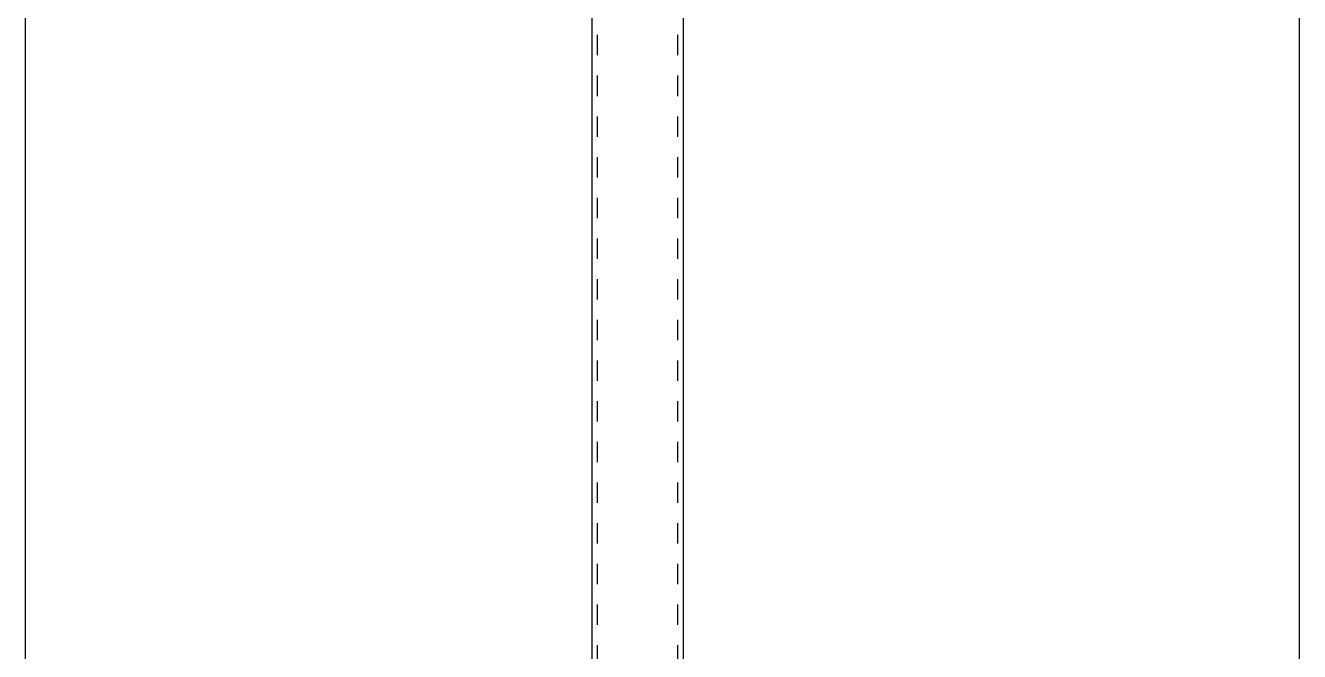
# Model space of a CAD drawing. Header units: millimetres. Extents: x -178 to 1011, y -683 to 158.
# Drawn here: x 103.4 to 226.2, y -563.5 to -503.1 of the extents above; entities that cross this region are included whole.
import ezdxf

# ---------------------------------------------------------------- set-up
doc = ezdxf.new("R2010")
doc.units = ezdxf.units.MM
doc.linetypes.add('DXK_LINE_DOT2', pattern=[3.9198, 1.9599, -1.9599])

# ---------------------------------------------------------------- blocks, each defined once
blk = doc.blocks.new('Part-389678143-6431 - 6203')
at = {"color": 7, "linetype": 'DXK_LINE_DOT2'}
for p, q in [((158.57, -584.41), (158.57, -391.74)), ((166.3, -584.41), (166.3, -391.74))]:
    blk.add_line(p, q, dxfattribs=at)
at = {"color": 2, "linetype": 'Continuous'}
for p, q in [((158.04, -565.37), (158.04, -410.78)), ((166.84, -565.37), (166.84, -410.78))]:
    blk.add_line(p, q, dxfattribs=at)
blk = doc.blocks.new('StraightDimension-389678143-6637 - 6203')
at = {"color": 7, "linetype": 'Continuous'}
blk.add_line((226.21, -584.41), (226.21, -372.03), dxfattribs=at)
blk = doc.blocks.new('StraightDimension-389678143-22870 - 6203')
at = {"color": 7, "linetype": 'Continuous'}
blk.add_line((103.44, -584.41), (103.44, -372.03), dxfattribs=at)

msp = doc.modelspace()

# ---------------------------------------------------------------- block references
for name in ['StraightDimension-389678143-6637 - 6203', 'Part-389678143-6431 - 6203']:
    msp.add_blockref(name, (0, 0))

# ---------------------------------------------------------------- next in the draw order: block references
msp.add_blockref('StraightDimension-389678143-22870 - 6203', (0, 0))

doc.saveas('drawing.dxf')
